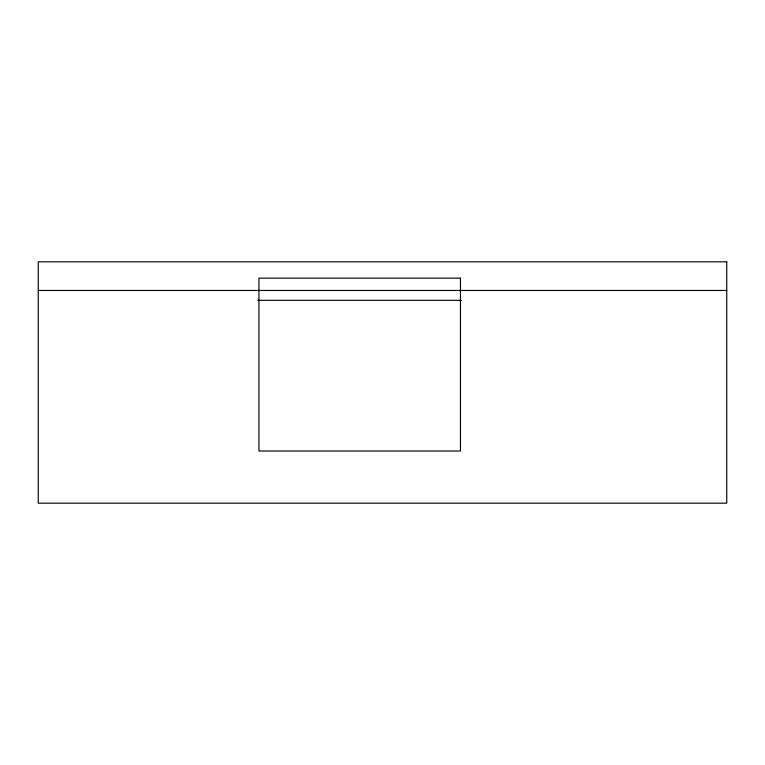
<?xml version="1.0" encoding="UTF-8"?>
<svg xmlns="http://www.w3.org/2000/svg" width="765" height="765" viewBox="0 0 765 765"><rect width="100%" height="100%" fill="white"/><g stroke="black" fill="none" stroke-linecap="round" stroke-linejoin="round"><path stroke-width="1.15" d="M38.25 290.461L726.75 290.461M257.709 300.32L461.467 300.32M726.75 261.831L38.25 261.831L38.25 503.169L726.75 503.169L726.75 261.831M460.454 278.144L258.933 278.144L258.933 451.015L460.454 451.015L460.454 278.144"/></g></svg>
